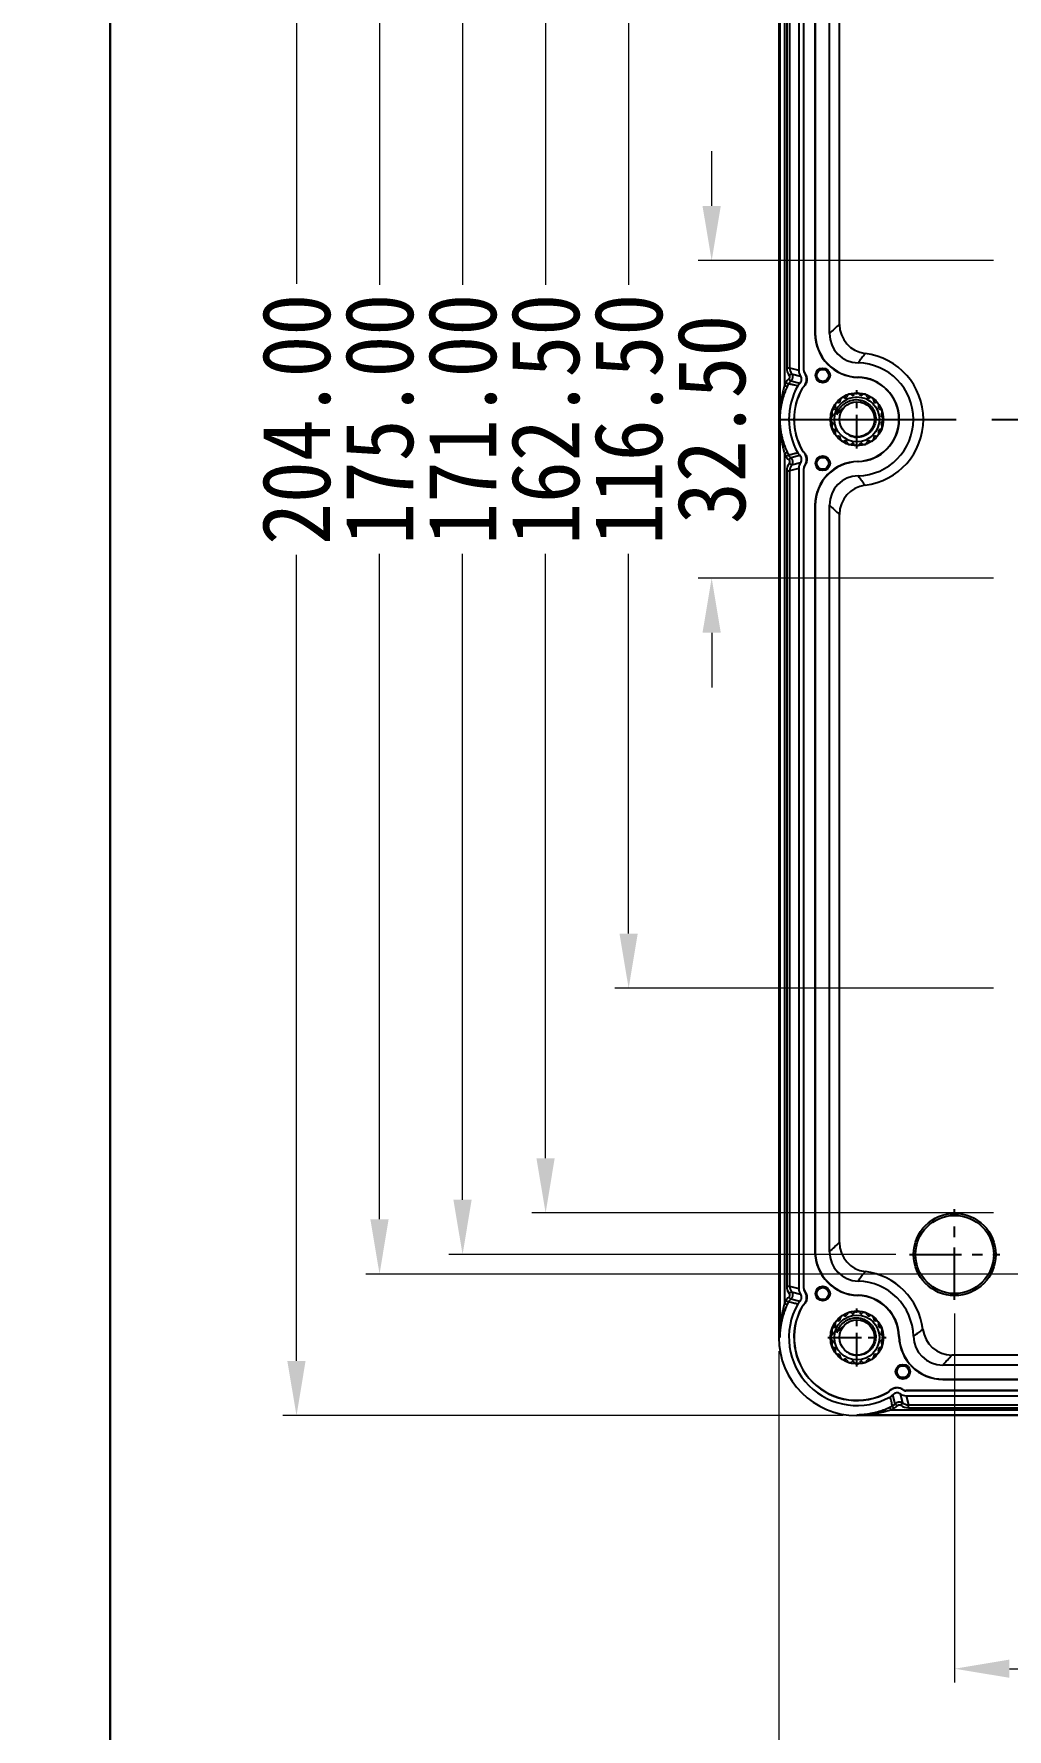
# Model space of a CAD drawing. Header units: millimetres. Extents: x -603 to 1798, y -1840 to -1013.
# Drawn here: x 1199.5 to 1299.2, y -1291.8 to -1118.2 of the extents above; entities that cross this region are included whole.
import ezdxf

# ---------------------------------------------------------------- set-up
doc = ezdxf.new("R2010")
doc.units = ezdxf.units.MM
doc.header["$MEASUREMENT"] = 0
doc.linetypes.add('CENTER', pattern=[50.8, 31.75, -6.35, 6.35, -6.35])
doc.layers.get('0').update_dxf_attribs({"linetype": 'CONTINUOUS'})
doc.layers.get('Defpoints').update_dxf_attribs({"linetype": 'CONTINUOUS'})
doc.layers.add('dim', color=3, linetype='CONTINUOUS', lineweight=9)
doc.styles.add('FFS', font='simfang0.ttf', dxfattribs={"width": 0.9})
doc.dimstyles.new('YanXiu', dxfattribs={"dimtxt": 2.5, "dimasz": 2.2, "dimexe": 1, "dimexo": 0.6, "dimgap": 0.66, "dimtad": 0, "dimzin": 0, "dimdsep": 46, "dimtxsty": 'FFS', "dimcen": 0, "dimclrd": 256, "dimclre": 131, "dimclrt": 42, "dimadec": 0, "dimazin": 0, "dimtfac": 1, "dimtdec": 4, "dimtofl": 0, "dimtmove": 0, "dimatfit": 3, "dimfxl": 0, "dimtolj": 1, "dimtzin": 0, "dimlwd": 0, "dimlwe": 0, "dimarcsym": 0})

# ---------------------------------------------------------------- blocks, each defined once
blk = doc.blocks.new('*U16')
at = {"layer": 'Defpoints', "color": 2}
blk.add_lwpolyline([(-268.67, 187.87), (268.67, 187.87), (268.67, -187.87), (-268.67, -187.87)], close=True, dxfattribs=at)
blk = doc.blocks.new('*D5')
at = {"layer": 'Defpoints', "color": 0}
for p in [(-48.13, 16.25), (-78.37, -16.25), (-48.13, -16.25)]:
    blk.add_point(p, dxfattribs=at)
at = {"layer": 'dim', "lineweight": 5}
for p, q in [((-78.37, 21.85), (-78.37, 27.45)), ((-78.37, -21.85), (-78.37, -27.45))]:
    blk.add_line(p, q, dxfattribs=at)
at = {"layer": 'dim', "color": 131, "lineweight": 5}
for p, q in [((-49.53, 16.25), (-79.77, 16.25)), ((-49.53, -16.25), (-79.77, -16.25))]:
    blk.add_line(p, q, dxfattribs=at)
at = {"layer": 'dim'}
for points in [[(-79.31, 21.85), (-77.44, 21.85), (-78.37, 16.25)], [(-79.31, -21.85), (-77.44, -21.85), (-78.37, -16.25)]]:
    blk.add_solid(points, dxfattribs=at)
at = {"layer": 'dim', "color": 42, "insert": (-78.37, 0), "char_height": 7, "attachment_point": 5, "rotation": 90, "style": 'FFS'}
blk.add_mtext('32.50', dxfattribs=at)
blk = doc.blocks.new('*D6')
at = {"layer": 'Defpoints', "color": 0}
for p in [(-48.13, 58.25), (-86.87, -58.25), (-48.13, -58.25)]:
    blk.add_point(p, dxfattribs=at)
at = {"layer": 'dim', "color": 131, "lineweight": 5}
for p, q in [((-49.53, 58.25), (-88.27, 58.25)), ((-49.53, -58.25), (-88.27, -58.25))]:
    blk.add_line(p, q, dxfattribs=at)
at = {"layer": 'dim', "lineweight": 5}
for p, q in [((-86.87, 52.65), (-86.87, 13.78)), ((-86.87, -52.65), (-86.87, -13.78))]:
    blk.add_line(p, q, dxfattribs=at)
at = {"layer": 'dim'}
for points in [[(-87.81, 52.65), (-85.94, 52.65), (-86.87, 58.25)], [(-87.81, -52.65), (-85.94, -52.65), (-86.87, -58.25)]]:
    blk.add_solid(points, dxfattribs=at)
at = {"layer": 'dim', "color": 42, "insert": (-86.87, 0), "char_height": 7, "attachment_point": 5, "rotation": 90, "style": 'FFS'}
blk.add_mtext('116.50', dxfattribs=at)
blk = doc.blocks.new('*D7')
at = {"layer": 'Defpoints', "color": 0}
for p in [(-48.13, 81.25), (-95.37, -81.25), (-48.13, -81.25)]:
    blk.add_point(p, dxfattribs=at)
at = {"layer": 'dim', "color": 131, "lineweight": 5}
for p, q in [((-49.53, 81.25), (-96.77, 81.25)), ((-49.53, -81.25), (-96.77, -81.25))]:
    blk.add_line(p, q, dxfattribs=at)
at = {"layer": 'dim', "lineweight": 5}
for p, q in [((-95.37, 75.65), (-95.37, 13.78)), ((-95.37, -75.65), (-95.37, -13.78))]:
    blk.add_line(p, q, dxfattribs=at)
at = {"layer": 'dim'}
for points in [[(-96.31, 75.65), (-94.44, 75.65), (-95.37, 81.25)], [(-96.31, -75.65), (-94.44, -75.65), (-95.37, -81.25)]]:
    blk.add_solid(points, dxfattribs=at)
at = {"layer": 'dim', "color": 42, "insert": (-95.37, 0), "char_height": 7, "attachment_point": 5, "rotation": 90, "style": 'FFS'}
blk.add_mtext('162.50', dxfattribs=at)
blk = doc.blocks.new('*D8')
at = {"layer": 'Defpoints', "color": 0}
for p in [(-58.13, 85.5), (-103.87, -85.5), (-58.13, -85.5)]:
    blk.add_point(p, dxfattribs=at)
at = {"layer": 'dim', "color": 131, "lineweight": 5}
for p, q in [((-59.53, 85.5), (-105.27, 85.5)), ((-59.53, -85.5), (-105.27, -85.5))]:
    blk.add_line(p, q, dxfattribs=at)
at = {"layer": 'dim', "lineweight": 5}
for p, q in [((-103.87, 79.9), (-103.87, 13.78)), ((-103.87, -79.9), (-103.87, -13.78))]:
    blk.add_line(p, q, dxfattribs=at)
at = {"layer": 'dim'}
for points in [[(-104.81, 79.9), (-102.94, 79.9), (-103.87, 85.5)], [(-104.81, -79.9), (-102.94, -79.9), (-103.87, -85.5)]]:
    blk.add_solid(points, dxfattribs=at)
at = {"layer": 'dim', "color": 42, "insert": (-103.87, 0), "char_height": 7, "attachment_point": 5, "rotation": 90, "style": 'FFS'}
blk.add_mtext('171.00', dxfattribs=at)
blk = doc.blocks.new('*D9')
at = {"layer": 'Defpoints', "color": 0}
for p in [(-24.13, 87.5), (-112.37, -87.5), (-24.13, -87.5)]:
    blk.add_point(p, dxfattribs=at)
at = {"layer": 'dim', "color": 131, "lineweight": 5}
for p, q in [((-25.53, 87.5), (-113.77, 87.5)), ((-25.53, -87.5), (-113.77, -87.5))]:
    blk.add_line(p, q, dxfattribs=at)
at = {"layer": 'dim', "lineweight": 5}
for p, q in [((-112.37, 81.9), (-112.37, 13.78)), ((-112.37, -81.9), (-112.37, -13.78))]:
    blk.add_line(p, q, dxfattribs=at)
at = {"layer": 'dim'}
for points in [[(-113.31, 81.9), (-111.44, 81.9), (-112.37, 87.5)], [(-113.31, -81.9), (-111.44, -81.9), (-112.37, -87.5)]]:
    blk.add_solid(points, dxfattribs=at)
at = {"layer": 'dim', "color": 42, "insert": (-112.37, 0), "char_height": 7, "attachment_point": 5, "rotation": 90, "style": 'FFS'}
blk.add_mtext('175.00', dxfattribs=at)
blk = doc.blocks.new('*D10')
at = {"layer": 'Defpoints', "color": 0}
for p in [(-63.5, 102), (-120.87, -102), (-63.5, -102)]:
    blk.add_point(p, dxfattribs=at)
at = {"layer": 'dim', "color": 131, "lineweight": 5}
for p, q in [((-64.9, 102), (-122.27, 102)), ((-64.9, -102), (-122.27, -102))]:
    blk.add_line(p, q, dxfattribs=at)
at = {"layer": 'dim', "lineweight": 5}
for p, q in [((-120.87, 96.4), (-120.87, 13.88)), ((-120.87, -96.4), (-120.87, -13.88))]:
    blk.add_line(p, q, dxfattribs=at)
at = {"layer": 'dim'}
for points in [[(-121.81, 96.4), (-119.94, 96.4), (-120.87, 102)], [(-121.81, -96.4), (-119.94, -96.4), (-120.87, -102)]]:
    blk.add_solid(points, dxfattribs=at)
at = {"layer": 'dim', "color": 42, "insert": (-120.87, 0), "char_height": 7, "attachment_point": 5, "rotation": 90, "style": 'FFS'}
blk.add_mtext('204.00', dxfattribs=at)
blk = doc.blocks.new('*D13')
at = {"layer": 'Defpoints', "color": 0}
for p in [(-53.5, -90.13), (53.5, -90.13), (53.5, -127.91)]:
    blk.add_point(p, dxfattribs=at)
at = {"layer": 'dim', "color": 131, "lineweight": 5}
for p, q in [((-53.5, -91.53), (-53.5, -129.31)), ((53.5, -91.53), (53.5, -129.31))]:
    blk.add_line(p, q, dxfattribs=at)
at = {"layer": 'dim', "lineweight": 5}
for p, q in [((-47.9, -127.91), (-13.78, -127.91)), ((47.9, -127.91), (13.78, -127.91))]:
    blk.add_line(p, q, dxfattribs=at)
at = {"layer": 'dim'}
for points in [[(-47.9, -126.98), (-47.9, -128.84), (-53.5, -127.91)], [(47.9, -126.98), (47.9, -128.84), (53.5, -127.91)]]:
    blk.add_solid(points, dxfattribs=at)
at = {"layer": 'dim', "color": 42, "insert": (0, -127.91), "char_height": 7, "attachment_point": 5, "style": 'FFS'}
blk.add_mtext('107.00', dxfattribs=at)
blk = doc.blocks.new('*D14')
at = {"layer": 'Defpoints', "color": 0}
for p in [(-71.5, -94), (71.5, -94), (71.5, -137.41)]:
    blk.add_point(p, dxfattribs=at)
at = {"layer": 'dim', "color": 131, "lineweight": 5}
for p, q in [((-71.5, -95.4), (-71.5, -138.81)), ((71.5, -95.4), (71.5, -138.81))]:
    blk.add_line(p, q, dxfattribs=at)
at = {"layer": 'dim', "lineweight": 5}
for p, q in [((-65.9, -137.41), (-13.78, -137.41)), ((65.9, -137.41), (13.78, -137.41))]:
    blk.add_line(p, q, dxfattribs=at)
at = {"layer": 'dim'}
for points in [[(-65.9, -136.48), (-65.9, -138.34), (-71.5, -137.41)], [(65.9, -136.48), (65.9, -138.34), (71.5, -137.41)]]:
    blk.add_solid(points, dxfattribs=at)
at = {"layer": 'dim', "color": 42, "insert": (0, -137.41), "char_height": 7, "attachment_point": 5, "style": 'FFS'}
blk.add_mtext('143.00', dxfattribs=at)
blk = doc.blocks.new('u87')
at = {"color": 7}
for p, q in [((-71.5, 94), (-71.5, -94)), ((-71.404, 94), (-71.404, -94)), ((-70.904, 90.499), (-70.904, 3.501)), ((-70.69, 88.737), (-70.69, 5.263)), ((-70.39, 88.737), (-70.39, 5.263)), ((-69.463, 88.978), (-69.463, 5.022)), ((-68.953, 5.019), (-68.953, 88.981)), ((-68.932, 5.019), (-68.932, 88.981)), ((-67.795, 85.203), (-67.795, 8.797)), ((-67.769, 85.178), (-67.769, 8.822)), ((-66.316, 8.777), (-66.316, 85.223)), ((-65.295, 9.725), (-65.295, 84.275)), ((-67.769, 8.822), (-67.795, 8.797)), ((-70.69, 5.263), (-70.39, 5.263)), ((-70.39, 5.263), (-69.463, 5.022)), ((-70.904, 3.501), (-70.633, 3.373)), ((-70.768, 3.776), (-70.502, 3.638)), ((-70.484, 4.143), (-70.283, 3.92)), ((-70.444, 4.502), (-70.201, 4.677)), ((-69.359, 3.676), (-70.283, 3.92)), ((-70.201, 4.677), (-69.274, 4.436)), ((-68.932, 5.019), (-68.953, 5.019)), ((-68.841, 4.739), (-68.858, 4.726)), ((-63.387, 4.325), (-63.4, 4.299)), ((-69.101, 3.162), (-69.119, 3.173)), ((-69.002, 3.285), (-69.016, 3.3)), ((-70.904, -3.501), (-70.633, -3.373)), ((-69.101, -3.162), (-69.119, -3.173)), ((-69.002, -3.285), (-69.016, -3.3)), ((-70.904, -3.501), (-70.904, -90.499)), ((-70.768, -3.776), (-70.502, -3.638)), ((-70.484, -4.143), (-70.283, -3.92)), ((-70.444, -4.502), (-70.201, -4.677)), ((-69.463, -5.022), (-70.39, -5.263)), ((-70.283, -3.92), (-69.359, -3.676)), ((-69.274, -4.436), (-70.201, -4.677)), ((-69.463, -5.022), (-69.463, -88.978)), ((-68.953, -88.981), (-68.953, -5.019)), ((-68.932, -5.019), (-68.953, -5.019)), ((-68.932, -88.981), (-68.932, -5.019)), ((-68.841, -4.739), (-68.858, -4.726)), ((-63.387, -4.325), (-63.4, -4.299)), ((-70.69, -5.263), (-70.69, -88.737)), ((-70.69, -5.263), (-70.39, -5.263)), ((-70.39, -5.263), (-70.39, -88.737)), ((-67.795, -8.797), (-67.795, -85.203)), ((-67.769, -8.822), (-67.795, -8.797)), ((-67.769, -8.822), (-67.769, -85.178)), ((-66.316, -85.223), (-66.316, -8.777)), ((-65.295, -84.275), (-65.295, -9.725)), ((-67.769, -85.178), (-67.795, -85.203)), ((-70.768, -90.224), (-70.502, -90.362)), ((-70.69, -88.737), (-70.39, -88.737)), ((-70.484, -89.857), (-70.283, -90.08)), ((-70.444, -89.498), (-70.201, -89.323)), ((-70.39, -88.737), (-69.463, -88.978)), ((-69.359, -90.324), (-70.283, -90.08)), ((-70.201, -89.323), (-69.274, -89.564)), ((-68.932, -88.981), (-68.953, -88.981)), ((-68.841, -89.261), (-68.858, -89.274)), ((-63.387, -89.675), (-63.4, -89.701)), ((-70.904, -90.499), (-70.633, -90.627)), ((-69.101, -90.838), (-69.119, -90.827)), ((-69.002, -90.715), (-69.016, -90.7)), ((-71.5, -94), (-71.404, -94)), ((-59.175, -93.887), (-59.201, -93.9)), ((54.723, -96.816), (-54.723, -96.816)), ((53.775, -95.795), (-53.775, -95.795)), ((-54.678, -98.269), (-54.703, -98.295)), ((-54.703, -98.295), (54.703, -98.295)), ((-54.678, -98.269), (54.678, -98.269)), ((-60.338, -99.601), (-60.327, -99.619)), ((-60.215, -99.502), (-60.2, -99.516)), ((-59.58, -100.783), (-59.824, -99.859)), ((-59.064, -99.774), (-58.823, -100.701)), ((-58.761, -99.341), (-58.774, -99.358)), ((58.481, -99.432), (-58.481, -99.432)), ((-58.481, -99.432), (-58.481, -99.453)), ((58.481, -99.453), (-58.481, -99.453)), ((-58.478, -99.963), (58.478, -99.963)), ((-58.478, -99.963), (-58.237, -100.89)), ((-63.5, -101.904), (63.5, -101.904)), ((-63.5, -101.904), (-63.5, -102)), ((63.5, -102), (-63.5, -102)), ((-59.999, -101.404), (-60.127, -101.133)), ((-59.999, -101.404), (59.999, -101.404)), ((-59.724, -101.268), (-59.862, -101.002)), ((-59.357, -100.984), (-59.58, -100.783)), ((-58.998, -100.944), (-58.823, -100.701)), ((-58.237, -100.89), (58.237, -100.89)), ((-58.237, -101.19), (-58.237, -100.89)), ((-58.237, -101.19), (58.237, -101.19))]:
    blk.add_line(p, q, dxfattribs=at)
at = {"color": 1, "linetype": 'CENTER', "ltscale": 0.10854}
for p, q in [((-63.5, -2.985), (-63.5, 2.985)), ((-66.485, 0), (-60.515, 0)), ((-63.5, -96.985), (-63.5, -91.015)), ((-66.485, -94), (-60.515, -94))]:
    blk.add_line(p, q, dxfattribs=at)
at = {"color": 1, "linetype": 'CENTER', "ltscale": 0.572}
blk.add_line((-71.5, 0), (71.5, 0), dxfattribs=at)
at = {"color": 1, "linetype": 'CENTER', "ltscale": 0.168385}
for p, q in [((-53.5, -90.131), (-53.5, -80.869)), ((-58.131, -85.5), (-48.869, -85.5))]:
    blk.add_line(p, q, dxfattribs=at)
at = {"color": 7}
for centre, radius in [((-67, 4.5), 0.75), ((-67, 4.5), 0.61), ((-63.5, 0), 2.713), ((-63.5, 0), 2.3), ((-63.5, 0), 1.8), ((-67, -4.5), 0.75), ((-67, -4.5), 0.61), ((-53.5, -85.5), 4.21), ((-53.5, -85.5), 4), ((-67, -89.5), 0.75), ((-67, -89.5), 0.61), ((-63.5, -94), 2.713), ((-63.5, -94), 2.3), ((-63.5, -94), 1.8), ((-58.8, -97.5), 0.75), ((-58.8, -97.5), 0.61)]:
    blk.add_circle(centre, radius, dxfattribs=at)
for centre, radius, start, end in [((-63.296, 8.797), 4.499, 179.99669, 268.67457), ((-63.27, 8.822), 4.499, 179.99671, 268.50842), ((-47.413, -10.547), 27.032, 131.4149, 134.36957), ((-63.317, 8.776), 2.999, 179.99682, 268.80768), ((-62.296, 9.725), 2.999, 179.99758, 262.94346), ((-69.389, 5.263), 1.301, 180.01474, 215.81248), ((-69.39, 5.263), 1, 179.99701, 215.83009), ((-63.5, 0), 5.779, 271.1955, 88.8045), ((-63.5, 0), 6.8, 277.05897, 82.94103), ((-63.5, 0), 8.19, 152.54633, 154.6904), ((-69.614, 3.177), 1.3, 131.99953, 152.54607), ((-63.5, 0), 7.89, 152.54633, 154.6904), ((-69.614, 3.177), 1, 131.99674, 152.54503), ((-68.694, 2.93), 1, 131.66729, 150.57621), ((-68.463, 5.022), 1, 180.00074, 215.82648), ((-68.453, 5.019), 0.5, 180.00148, 215.82734), ((-68.452, 5.019), 0.48, 180.03025, 215.79927), ((-63.5, 0), 4.3, 271.32873, 88.67127), ((-63.5, 0), 4.326, 271.49482, 88.50521), ((-63.5, 0), 6.963, 150.57638, 209.42362), ((-63.5, 0), 6.453, 150.54928, 209.45065), ((-63.5, 0), 6.432, 150.54928, 209.45065), ((-68.684, 2.927), 0.5, 131.66867, 150.54846), ((-68.684, 2.927), 0.479, 131.66865, 150.5484), ((-65.383, 1.865), 0.15, 264.29192, 315.27791), ((-63.5, 0), 2.5, 134.72209, 135.27791), ((-65.365, 1.883), 0.15, 314.72209, 5.70808), ((-64.902, 1.929), 0.315, 66.29192, 185.70808), ((-64.715, 2.355), 0.15, 246.29192, 297.27791), ((-63.5, 0), 2.5, 116.72209, 117.27791), ((-64.692, 2.367), 0.15, 296.72209, 347.70808), ((-64.237, 2.268), 0.315, 48.29192, 167.70808), ((-63.927, 2.615), 0.15, 228.29192, 279.27791), ((-63.5, 0), 2.5, 98.72209, 99.27791), ((-63.902, 2.619), 0.15, 278.72209, 329.70808), ((-63.5, 2.385), 0.315, 30.29192, 149.70808), ((-63.098, 2.619), 0.15, 210.29192, 261.27791), ((-63.5, 0), 2.5, 80.72209, 81.27791), ((-63.073, 2.615), 0.15, 260.72209, 311.70808), ((-62.763, 2.268), 0.315, 12.29192, 131.70808), ((-62.308, 2.367), 0.15, 192.29192, 243.27791), ((-63.5, 0), 2.5, 62.72209, 63.27791), ((-62.285, 2.355), 0.15, 242.72209, 293.70808), ((-62.098, 1.929), 0.315, 354.29192, 113.70808), ((-61.635, 1.883), 0.15, 174.29192, 225.27791), ((-63.5, 0), 2.5, 44.72209, 45.27791), ((-61.617, 1.865), 0.15, 224.72209, 275.70808), ((-65.885, 0), 0.315, 120.29192, 239.70808), ((-65.768, 0.737), 0.315, 102.29192, 221.70808), ((-66.119, 0.402), 0.15, 300.29192, 351.27791), ((-66.115, 0.427), 0.15, 350.72209, 41.70808), ((-63.5, 0), 2.5, 170.72209, 171.27791), ((-65.867, 1.192), 0.15, 282.29192, 333.27791), ((-65.429, 1.402), 0.315, 84.29192, 203.70808), ((-63.5, 0), 2.5, 152.72209, 153.27791), ((-65.855, 1.215), 0.15, 332.72209, 23.70808), ((-61.571, 1.402), 0.315, 336.29192, 95.70808), ((-61.145, 1.215), 0.15, 156.29192, 207.27791), ((-63.5, 0), 2.5, 26.72209, 27.27791), ((-61.133, 1.192), 0.15, 206.72209, 257.70808), ((-61.232, 0.737), 0.315, 318.29192, 77.70808), ((-60.885, 0.427), 0.15, 138.29192, 189.27791), ((-63.5, 0), 2.5, 8.72209, 9.27791), ((-60.881, 0.402), 0.15, 188.72209, 239.70808), ((-61.115, 0), 0.315, 300.29192, 59.70808), ((-65.768, -0.737), 0.315, 138.29192, 257.70808), ((-66.119, -0.402), 0.15, 8.72209, 59.70808), ((-66.115, -0.427), 0.15, 318.29192, 9.27791), ((-63.5, 0), 2.5, 188.72209, 189.27791), ((-65.867, -1.192), 0.15, 26.72209, 77.70808), ((-65.429, -1.402), 0.315, 156.29192, 275.70808), ((-63.5, 0), 2.5, 206.72209, 207.27791), ((-65.855, -1.215), 0.15, 336.29192, 27.27791), ((-65.383, -1.865), 0.15, 44.72209, 95.70808), ((-63.441, -0.017), 1.811, 242.37549, 268.13959), ((-61.617, -1.865), 0.15, 84.29192, 135.27791), ((-61.571, -1.402), 0.315, 264.29192, 23.70808), ((-61.145, -1.215), 0.15, 152.72209, 203.70808), ((-63.5, 0), 2.5, 332.72209, 333.27791), ((-61.133, -1.192), 0.15, 102.29192, 153.27791), ((-61.232, -0.737), 0.315, 282.29192, 41.70808), ((-60.885, -0.427), 0.15, 170.72209, 221.70808), ((-63.5, 0), 2.5, 350.72209, 351.27791), ((-60.881, -0.402), 0.15, 120.29192, 171.27791), ((-63.5, 0), 7.89, 205.3096, 207.45367), ((-68.694, -2.93), 1, 209.4238, 228.33285), ((-68.684, -2.927), 0.5, 209.44985, 228.33194), ((-68.684, -2.927), 0.479, 209.45043, 228.3313), ((-63.5, 0), 2.5, 224.72209, 225.27791), ((-65.365, -1.883), 0.15, 354.29192, 45.27791), ((-64.902, -1.929), 0.315, 174.29192, 293.70808), ((-64.715, -2.355), 0.15, 62.72209, 113.70808), ((-63.5, 0), 2.5, 242.72209, 243.27791), ((-64.692, -2.367), 0.15, 12.29192, 63.27791), ((-64.237, -2.268), 0.315, 192.29192, 311.70808), ((-63.927, -2.615), 0.15, 80.72209, 131.70808), ((-63.5, 0), 2.5, 260.72209, 261.27791), ((-63.902, -2.619), 0.15, 30.29192, 81.27791), ((-63.5, -2.385), 0.315, 210.29192, 329.70808), ((-63.098, -2.619), 0.15, 98.72209, 149.70808), ((-63.5, 0), 2.5, 278.72209, 279.27791), ((-63.073, -2.615), 0.15, 48.29192, 99.27791), ((-62.763, -2.268), 0.315, 228.29192, 347.70808), ((-62.308, -2.367), 0.15, 116.72209, 167.70808), ((-63.5, 0), 2.5, 296.72209, 297.27791), ((-62.285, -2.355), 0.15, 66.29192, 117.27791), ((-62.098, -1.929), 0.315, 246.29192, 5.70808), ((-61.635, -1.883), 0.15, 134.72209, 185.70808), ((-63.5, 0), 2.5, 314.72209, 315.27791), ((-63.5, 0), 8.19, 205.3096, 207.45367), ((-69.614, -3.177), 1.3, 207.45437, 228.00004), ((-69.389, -5.263), 1.301, 144.18881, 179.98397), ((-69.614, -3.177), 1, 207.45518, 228.00305), ((-69.39, -5.263), 1, 144.17018, 179.99745), ((-68.463, -5.022), 1, 144.17352, 179.99926), ((-68.453, -5.019), 0.5, 144.17266, 179.99852), ((-68.452, -5.019), 0.48, 144.19665, 179.97383), ((-63.296, -8.797), 4.499, 91.32543, 180.00331), ((-63.27, -8.822), 4.499, 91.49156, 180.00329), ((-63.317, -8.776), 2.999, 91.19232, 180.00318), ((-62.296, -9.725), 2.999, 97.05654, 180.00242), ((-47.413, 10.547), 27.032, 225.63043, 228.5851), ((-47.412, -104.549), 27.034, 131.415, 134.36945), ((-62.296, -84.275), 2.999, 179.99758, 262.94346), ((-63.296, -85.203), 4.499, 179.99671, 268.67455), ((-63.27, -85.178), 4.499, 179.99672, 268.50825), ((-63.317, -85.224), 2.999, 179.99682, 268.80768), ((-63.5, -94), 5.779, 1.1955, 88.8045), ((-63.5, -94), 6.8, 7.05897, 82.94103), ((-63.5, -94), 8.19, 152.54633, 154.6904), ((-69.614, -90.823), 1.3, 131.9995, 152.54609), ((-69.389, -88.737), 1.301, 180.01474, 215.81248), ((-69.614, -90.823), 1, 131.99673, 152.54503), ((-69.39, -88.737), 1, 179.99701, 215.83009), ((-68.463, -88.978), 1, 180.00074, 215.82648), ((-68.453, -88.981), 0.5, 180.00148, 215.82734), ((-68.452, -88.981), 0.48, 180.03025, 215.79927), ((-63.5, -94), 4.3, 1.32874, 88.67126), ((-63.5, -94), 4.326, 1.49481, 88.50543), ((-63.5, -94), 7.89, 152.54633, 154.6904), ((-63.5, -94), 6.963, 150.57638, 299.42363), ((-63.5, -94), 6.453, 150.54928, 299.45047), ((-63.5, -94), 6.432, 150.54928, 299.45047), ((-68.694, -91.07), 1, 131.66728, 150.5762), ((-68.684, -91.073), 0.5, 131.66865, 150.5485), ((-68.684, -91.073), 0.479, 131.6686, 150.54846), ((-64.902, -92.071), 0.315, 66.29192, 185.70808), ((-64.715, -91.645), 0.15, 246.29192, 297.27791), ((-63.5, -94), 2.5, 116.72209, 117.27791), ((-64.692, -91.633), 0.15, 296.72209, 347.70808), ((-64.237, -91.732), 0.315, 48.29192, 167.70808), ((-63.927, -91.385), 0.15, 228.29192, 279.27791), ((-63.5, -94), 2.5, 98.72209, 99.27791), ((-63.902, -91.381), 0.15, 278.72209, 329.70808), ((-63.5, -91.615), 0.315, 30.29192, 149.70808), ((-63.098, -91.381), 0.15, 210.29192, 261.27791), ((-63.5, -94), 2.5, 80.72209, 81.27791), ((-63.073, -91.385), 0.15, 260.72209, 311.70808), ((-62.763, -91.732), 0.315, 12.29192, 131.70808), ((-62.308, -91.633), 0.15, 192.29192, 243.27791), ((-63.5, -94), 2.5, 62.72209, 63.27791), ((-62.285, -91.645), 0.15, 242.72209, 293.70808), ((-62.098, -92.071), 0.315, 354.29192, 113.70808), ((-65.768, -93.263), 0.315, 102.29192, 221.70808), ((-66.119, -93.598), 0.15, 300.29192, 351.27791), ((-66.115, -93.573), 0.15, 350.72209, 41.70808), ((-63.5, -94), 2.5, 170.72209, 171.27791), ((-65.867, -92.808), 0.15, 282.29192, 333.27791), ((-65.429, -92.598), 0.315, 84.29192, 203.70808), ((-63.5, -94), 2.5, 152.72209, 153.27791), ((-65.855, -92.785), 0.15, 332.72209, 23.70808), ((-65.383, -92.135), 0.15, 264.29192, 315.27791), ((-63.5, -94), 2.5, 134.72209, 135.27791), ((-65.365, -92.117), 0.15, 314.72209, 5.70808), ((-61.635, -92.117), 0.15, 174.29192, 225.27791), ((-63.5, -94), 2.5, 44.72209, 45.27791), ((-61.617, -92.135), 0.15, 224.72209, 275.70808), ((-61.571, -92.598), 0.315, 336.29192, 95.70808), ((-61.145, -92.785), 0.15, 156.29192, 207.27791), ((-63.5, -94), 2.5, 26.72209, 27.27791), ((-61.133, -92.808), 0.15, 206.72209, 257.70808), ((-61.232, -93.263), 0.315, 318.29192, 77.70808), ((-60.885, -93.573), 0.15, 138.29192, 189.27791), ((-63.5, -94), 2.5, 8.72209, 9.27791), ((-60.881, -93.598), 0.15, 188.72209, 239.70808), ((-53.775, -92.796), 2.999, 187.05655, 270.00242), ((-63.5, -94), 8, 180, 270), ((-65.885, -94), 0.315, 120.29192, 239.70808), ((-65.768, -94.737), 0.315, 138.29192, 257.70808), ((-66.119, -94.402), 0.15, 8.72209, 59.70808), ((-66.115, -94.427), 0.15, 318.29192, 9.27791), ((-63.5, -94), 2.5, 188.72209, 189.27791), ((-65.867, -95.192), 0.15, 26.72209, 77.70808), ((-65.429, -95.402), 0.315, 156.29192, 275.70808), ((-63.5, -94), 2.5, 206.72209, 207.27791), ((-65.855, -95.215), 0.15, 336.29192, 27.27791), ((-61.571, -95.402), 0.315, 264.29192, 23.70808), ((-61.145, -95.215), 0.15, 152.72209, 203.70808), ((-63.5, -94), 2.5, 332.72209, 333.27791), ((-61.133, -95.192), 0.15, 102.29192, 153.27791), ((-61.232, -94.737), 0.315, 282.29192, 41.70808), ((-60.885, -94.427), 0.15, 170.72209, 221.70808), ((-63.5, -94), 2.5, 350.72209, 351.27791), ((-60.881, -94.402), 0.15, 120.29192, 171.27791), ((-61.115, -94), 0.315, 300.29192, 59.70808), ((-54.703, -93.796), 4.499, 181.32545, 270.00329), ((-54.678, -93.77), 4.499, 181.49158, 270.00326), ((-54.724, -93.817), 2.999, 181.19232, 270.00318), ((-65.383, -95.865), 0.15, 44.72209, 95.70808), ((-63.5, -94), 2.5, 224.72209, 225.27791), ((-65.365, -95.883), 0.15, 354.29192, 45.27791), ((-64.902, -95.929), 0.315, 174.29192, 293.70808), ((-64.715, -96.355), 0.15, 62.72209, 113.70808), ((-63.5, -94), 2.5, 242.72209, 243.27791), ((-64.692, -96.367), 0.15, 12.29192, 63.27791), ((-64.237, -96.268), 0.315, 192.29192, 311.70808), ((-63.441, -94.017), 1.811, 242.37549, 268.13959), ((-63.927, -96.615), 0.15, 80.72209, 131.70808), ((-63.5, -94), 2.5, 260.72209, 261.27791), ((-63.902, -96.619), 0.15, 30.29192, 81.27791), ((-63.5, -96.385), 0.315, 210.29192, 329.70808), ((-63.098, -96.619), 0.15, 98.72209, 149.70808), ((-63.5, -94), 2.5, 278.72209, 279.27791), ((-63.073, -96.615), 0.15, 48.29192, 99.27791), ((-62.763, -96.268), 0.315, 228.29192, 347.70808), ((-62.308, -96.367), 0.15, 116.72209, 167.70808), ((-63.5, -94), 2.5, 296.72209, 297.27791), ((-62.285, -96.355), 0.15, 66.29192, 117.27791), ((-62.098, -95.929), 0.315, 246.29192, 5.70808), ((-61.635, -95.883), 0.15, 134.72209, 185.70808), ((-63.5, -94), 2.5, 314.72209, 315.27791), ((-61.617, -95.865), 0.15, 84.29192, 135.27791), ((-74.049, -77.912), 27.034, 315.63055, 318.585), ((-60.573, -99.184), 0.479, 299.44691, 318.33134), ((-60.573, -99.184), 0.5, 299.44549, 318.3333), ((-60.57, -99.194), 1, 299.42382, 318.33335), ((-58.478, -98.963), 1, 234.17352, 269.99926), ((-58.481, -98.953), 0.5, 234.17266, 269.99852), ((-58.481, -98.952), 0.48, 234.19665, 269.97383), ((-63.5, -94), 7.89, 295.3096, 297.45367), ((-63.5, -94), 8.19, 295.3096, 297.45367), ((-60.323, -100.114), 1, 297.45518, 318.00305), ((-60.323, -100.114), 1.3, 297.45427, 318.00013), ((-58.237, -99.889), 1.301, 234.18688, 269.9859), ((-58.237, -99.89), 1, 234.17106, 269.99745)]:
    blk.add_arc(centre, radius, start, end, dxfattribs=at)
for points, start_tangent, end_tangent in [([(-62.664, 6.748), (-62.845, 6.518), (-63.005, 6.306), (-63.144, 6.115), (-63.267, 5.941), (-63.379, 5.778)], (-0.623594, -0.7817483), (-0.5592768, -0.828981)), ([(-70.904, 3.501), (-70.978, 3.239), (-71.053, 2.947), (-71.126, 2.628), (-71.195, 2.279), (-71.258, 1.899), (-71.314, 1.484), (-71.36, 1.031), (-71.391, 0.538), (-71.404, 0)], (-0.2834499, -0.9589871), (-0.0034144, -0.9999942)), ([(-69.565, 3.421), (-69.864, 3.486), (-70.177, 3.559), (-70.502, 3.638)], (-0.9780714, 0.2082698), (-0.9708203, 0.2398083)), ([(-70.444, 4.502), (-70.423, 4.468), (-70.407, 4.432), (-70.396, 4.394), (-70.39, 4.357), (-70.391, 4.32), (-70.398, 4.283), (-70.411, 4.245), (-70.43, 4.209), (-70.454, 4.174), (-70.484, 4.143)], (0.5853203, -0.8108022), (-0.7431976, -0.669072)), ([(-70.201, 4.677), (-70.159, 4.611), (-70.126, 4.537), (-70.102, 4.458), (-70.091, 4.373), (-70.093, 4.288), (-70.108, 4.206), (-70.135, 4.128), (-70.173, 4.054), (-70.222, 3.985), (-70.283, 3.92)], (0.5852529, -0.8108508), (-0.7430629, -0.6692216)), ([(-69.359, 3.676), (-69.232, 3.839), (-69.168, 4.034), (-69.182, 4.242), (-69.274, 4.436)], (0.7470156, 0.6648065), (-0.5853203, 0.8108022)), ([(-69.016, 3.3), (-68.766, 3.627), (-68.655, 4.032), (-68.704, 4.422), (-68.858, 4.726)], (0.7469976, 0.6648268), (-0.5853203, 0.8108022)), ([(-68.841, 4.739), (-68.669, 4.376), (-68.638, 3.982), (-68.755, 3.603), (-69.002, 3.285)], (0.5853203, -0.8108022), (-0.7469976, -0.6648268)), ([(-70.633, 3.373), (-70.747, 3.12), (-70.862, 2.839), (-70.974, 2.532), (-71.081, 2.196), (-71.179, 1.829), (-71.266, 1.429), (-71.336, 0.994), (-71.384, 0.518), (-71.404, 0)], (-0.427498, -0.9040163), (-0.0056653, -0.999984)), ([(-65.547, 0.467), (-65.448, 0.761), (-65.305, 1.037), (-65.124, 1.289), (-64.909, 1.508), (-64.666, 1.692), (-64.396, 1.839), (-64.105, 1.945), (-63.803, 2.005), (-63.5, 2.018)], (0.2506278, 0.9680835), (0.999547, -0.0300968)), ([(-63.5, 2.018), (-63.173, 1.981), (-62.854, 1.891), (-62.555, 1.749), (-62.289, 1.564), (-62.059, 1.341), (-61.867, 1.081), (-61.721, 0.794), (-61.625, 0.49), (-61.58, 0.176), (-61.587, -0.139), (-61.645, -0.449), (-61.753, -0.743), (-61.909, -1.017), (-62.106, -1.259), (-62.338, -1.463), (-62.601, -1.626), (-62.89, -1.744), (-63.194, -1.812), (-63.5, -1.827)], (0.999547, -0.0300968), (-0.9994475, 0.0332379)), ([(-71.404, 0), (-71.39, -0.433), (-71.348, -0.897), (-71.278, -1.361), (-71.188, -1.795), (-71.085, -2.184), (-70.975, -2.531), (-70.861, -2.842), (-70.746, -3.122), (-70.633, -3.373)], (0.0056595, -0.999984), (0.4274995, -0.9040156)), ([(-71.404, 0), (-71.395, -0.45), (-71.368, -0.931), (-71.323, -1.412), (-71.264, -1.863), (-71.197, -2.267), (-71.126, -2.627), (-71.052, -2.95), (-70.978, -3.241), (-70.904, -3.501)], (0.0034089, -0.9999942), (0.2834512, -0.9589867)), ([(-64.907, 1.122), (-65.089, 0.997), (-65.259, 0.844), (-65.413, 0.667), (-65.547, 0.467)], (-0.8566679, -0.5158683), (-0.5077478, -0.8615057)), ([(-70.502, -3.638), (-70.283, -3.584), (-70.055, -3.53), (-69.815, -3.476), (-69.565, -3.421)], (0.9708202, 0.2398086), (0.9780514, 0.2083637)), ([(-68.858, -4.726), (-68.704, -4.422), (-68.655, -4.032), (-68.766, -3.627), (-69.016, -3.3)], (0.5853203, 0.8108022), (-0.7469992, 0.6648249)), ([(-69.002, -3.285), (-68.755, -3.603), (-68.638, -3.982), (-68.669, -4.376), (-68.841, -4.739)], (0.7469992, -0.6648249), (-0.5853203, -0.8108022)), ([(-70.484, -4.143), (-70.455, -4.173), (-70.43, -4.208), (-70.411, -4.246), (-70.398, -4.283), (-70.392, -4.319), (-70.39, -4.352), (-70.394, -4.387), (-70.404, -4.423), (-70.42, -4.462), (-70.444, -4.502)], (0.7431268, -0.6691507), (-0.5852274, -0.8108692)), ([(-70.283, -3.92), (-70.224, -3.982), (-70.173, -4.053), (-70.135, -4.129), (-70.108, -4.207), (-70.094, -4.285), (-70.09, -4.364), (-70.099, -4.442), (-70.119, -4.519), (-70.152, -4.598), (-70.201, -4.677)], (0.7430948, -0.6691862), (-0.5852833, -0.8108289)), ([(-69.274, -4.436), (-69.182, -4.242), (-69.168, -4.034), (-69.232, -3.839), (-69.359, -3.676)], (0.5853203, 0.8108022), (-0.7470169, 0.6648051)), ([(-62.664, -6.748), (-62.845, -6.518), (-63.005, -6.306), (-63.144, -6.115), (-63.267, -5.941), (-63.379, -5.778)], (-0.623594, 0.7817483), (-0.5592768, 0.828981)), ([(-62.664, -87.252), (-62.844, -87.481), (-63.003, -87.692), (-63.143, -87.883), (-63.267, -88.058), (-63.379, -88.222)], (-0.6235941, -0.7817483), (-0.5592769, -0.8289809)), ([(-70.444, -89.498), (-70.422, -89.535), (-70.406, -89.571), (-70.395, -89.608), (-70.39, -89.645), (-70.392, -89.682), (-70.399, -89.72), (-70.413, -89.758), (-70.431, -89.794), (-70.455, -89.827), (-70.484, -89.857)], (0.5852953, -0.8108202), (-0.7432116, -0.6690564)), ([(-70.201, -89.323), (-70.156, -89.396), (-70.123, -89.469), (-70.101, -89.547), (-70.091, -89.631), (-70.094, -89.717), (-70.11, -89.8), (-70.138, -89.878), (-70.175, -89.95), (-70.223, -90.018), (-70.283, -90.08)], (0.585187, -0.8108984), (-0.7430858, -0.6691961)), ([(-69.359, -90.324), (-69.231, -90.16), (-69.168, -89.964), (-69.182, -89.757), (-69.274, -89.564)], (0.7470157, 0.6648064), (-0.5853203, 0.8108022)), ([(-69.016, -90.7), (-68.846, -90.507), (-68.715, -90.253), (-68.653, -89.937), (-68.7, -89.591), (-68.858, -89.274)], (0.7469976, 0.6648267), (-0.5853203, 0.8108022)), ([(-68.841, -89.261), (-68.667, -89.628), (-68.639, -90.026), (-68.758, -90.403), (-69.002, -90.715)], (0.5853203, -0.8108022), (-0.7469976, -0.6648267)), ([(-70.904, -90.499), (-70.977, -90.756), (-71.051, -91.044), (-71.123, -91.361), (-71.192, -91.708), (-71.257, -92.09), (-71.313, -92.507), (-71.359, -92.964), (-71.391, -93.461), (-71.404, -94)], (-0.2834531, -0.9589861), (-0.0034146, -0.9999942)), ([(-70.633, -90.627), (-70.745, -90.875), (-70.859, -91.152), (-70.971, -91.457), (-71.078, -91.792), (-71.177, -92.159), (-71.264, -92.562), (-71.335, -93.001), (-71.384, -93.48), (-71.404, -94)], (-0.4275028, -0.904014), (-0.0056655, -0.999984)), ([(-69.565, -90.579), (-69.784, -90.531), (-70.01, -90.48), (-70.247, -90.424), (-70.502, -90.362)], (-0.9780736, 0.2082595), (-0.9708209, 0.2398055)), ([(-65.547, -93.533), (-65.448, -93.239), (-65.305, -92.963), (-65.124, -92.711), (-64.909, -92.492), (-64.666, -92.308), (-64.396, -92.161), (-64.105, -92.055), (-63.803, -91.995), (-63.5, -91.982)], (0.2506278, 0.9680835), (0.999547, -0.0300968)), ([(-63.5, -91.982), (-63.173, -92.019), (-62.854, -92.109), (-62.555, -92.251), (-62.289, -92.436), (-62.059, -92.659), (-61.867, -92.919), (-61.721, -93.206), (-61.625, -93.51), (-61.58, -93.824), (-61.587, -94.139), (-61.645, -94.449), (-61.753, -94.743), (-61.909, -95.017), (-62.106, -95.259), (-62.338, -95.463), (-62.601, -95.626), (-62.89, -95.744), (-63.194, -95.812), (-63.5, -95.827)], (0.999547, -0.0300968), (-0.9994475, 0.0332379)), ([(-64.907, -92.878), (-65.089, -93.003), (-65.259, -93.156), (-65.413, -93.333), (-65.547, -93.533)], (-0.8566679, -0.5158683), (-0.5077478, -0.8615057)), ([(-56.752, -93.164), (-56.981, -93.344), (-57.192, -93.503), (-57.383, -93.643), (-57.558, -93.767), (-57.722, -93.879)], (-0.7817483, -0.6235941), (-0.8289809, -0.5592769)), ([(-60.215, -99.502), (-59.897, -99.255), (-59.518, -99.138), (-59.124, -99.169), (-58.761, -99.341)], (0.6648202, 0.7470034), (0.8108022, -0.5853203)), ([(-58.774, -99.358), (-59.078, -99.204), (-59.467, -99.155), (-59.872, -99.266), (-60.2, -99.516)], (-0.8108022, 0.5853203), (-0.6648202, -0.7470034)), ([(-59.862, -101.002), (-59.915, -100.786), (-59.968, -100.562), (-60.023, -100.324), (-60.079, -100.065)], (-0.239809, 0.9708201), (-0.2083599, 0.9780522)), ([(-59.064, -99.774), (-59.258, -99.682), (-59.466, -99.668), (-59.661, -99.732), (-59.824, -99.859)], (-0.8108022, 0.5853203), (-0.6648001, -0.7470213)), ([(-59.58, -100.783), (-59.518, -100.724), (-59.446, -100.673), (-59.37, -100.635), (-59.293, -100.608), (-59.215, -100.594), (-59.137, -100.59), (-59.06, -100.599), (-58.982, -100.619), (-58.903, -100.652), (-58.823, -100.701)], (0.6691803, 0.7431001), (0.81083, -0.5852817)), ([(-63.5, -101.904), (-62.978, -101.884), (-62.5, -101.835), (-62.063, -101.764), (-61.664, -101.678), (-61.3, -101.58), (-60.966, -101.474), (-60.659, -101.361), (-60.378, -101.246), (-60.127, -101.133)], (0.999984, 0.0056566), (0.9040143, 0.4275023)), ([(-63.5, -101.904), (-62.958, -101.891), (-62.462, -101.859), (-62.009, -101.813), (-61.594, -101.757), (-61.216, -101.694), (-60.87, -101.625), (-60.551, -101.552), (-60.259, -101.478), (-59.999, -101.404)], (0.9999942, 0.0034149), (0.9589861, 0.2834532)), ([(-59.357, -100.984), (-59.327, -100.955), (-59.292, -100.93), (-59.254, -100.911), (-59.217, -100.898), (-59.181, -100.892), (-59.148, -100.89), (-59.114, -100.894), (-59.077, -100.903), (-59.039, -100.92), (-58.998, -100.944)], (0.6691671, 0.7431119), (0.8108767, -0.585217))]:
    blk.add_spline(points, degree=3, dxfattribs=dict(at, start_tangent=start_tangent, end_tangent=end_tangent))
at = {"layer": 'dim'}
for base, p1, p2, picture, middle in [((-120.874, -102), (-63.5, 102), (-63.5, -102), '*D10', (-120.874, 0)), ((-112.374, -87.5), (-24.129, 87.5), (-24.129, -87.5), '*D9', (-112.374, 0)), ((-103.874, -85.5), (-58.131, 85.5), (-58.131, -85.5), '*D8', (-103.874, 0)), ((-95.374, -81.25), (-48.129, 81.25), (-48.129, -81.25), '*D7', (-95.374, 0)), ((-86.874, -58.25), (-48.129, 58.25), (-48.129, -58.25), '*D6', (-86.874, 0)), ((-78.374, -16.25), (-48.129, 16.25), (-48.129, -16.25), '*D5', (-78.374, 0))]:
    dim = blk.add_linear_dim(base=base, p1=p1, p2=p2, angle=90, dimstyle='YanXiu', override={"dimtxt": 7, "dimasz": 5.6, "dimexe": 1.3993, "dimexo": 1.3993, "dimgap": 1.3993}, dxfattribs=at)
    dim.commit()
    dim.dimension.update_dxf_attribs({"geometry": picture, "text_midpoint": middle, "dimtype": 160})
for base, p1, p2, picture, middle in [((53.5, -127.91), (-53.5, -90.131), (53.5, -90.131), '*D13', (0, -127.91)), ((71.5, -137.41), (-71.5, -94), (71.5, -94), '*D14', (0, -137.41))]:
    dim = blk.add_linear_dim(base=base, p1=p1, p2=p2, dimstyle='YanXiu', override={"dimtxt": 7, "dimasz": 5.6, "dimexe": 1.3993, "dimexo": 1.3993, "dimgap": 1.3993}, dxfattribs=at)
    dim.commit()
    dim.dimension.update_dxf_attribs({"geometry": picture, "text_midpoint": middle, "dimtype": 160})
blk = doc.blocks.new('u43')
at = {"xscale": 1.100000000000023, "yscale": 1.100000000000023, "zscale": 1.100000000000023}
blk.add_blockref('*U16', (0, 206.662), dxfattribs=at)
blk.add_blockref('u87', (-155.583, 268.987))

msp = doc.modelspace()

# ---------------------------------------------------------------- block references
for p in [(911.81, -1426.69), (1502.88, -1426.69)]:
    msp.add_blockref('u43', p)

doc.saveas('drawing.dxf')
